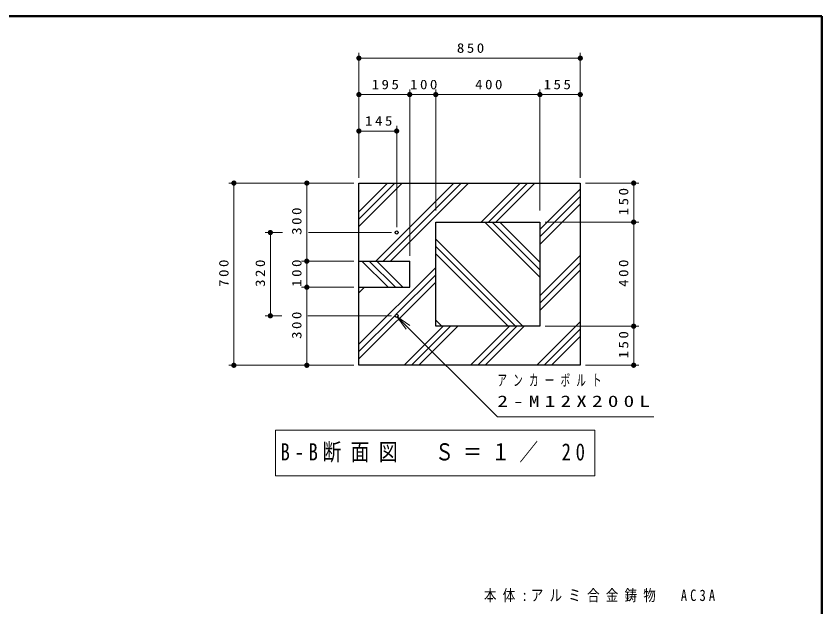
# Model space of a CAD drawing. Units: millimetres on the paper, scale 1:20. Extents: x -365 to 0, y -47 to 257.
# Drawn here: x -154.7 to 0, y 143.5 to 257 of the extents above; entities that cross this region are included whole.
import ezdxf

# ---------------------------------------------------------------- set-up
doc = ezdxf.new("R2010")
doc.units = ezdxf.units.MM
doc.layers.add('LY_1', color=2, linetype='Continuous', lineweight=25)
doc.layers.add('LY_5', color=7, linetype='Continuous', lineweight=13)
doc.styles.add('ＭＳ ゴシック', font='')
doc.styles.get('ＭＳ ゴシック').set_extended_font_data('MS Gothic')

# ---------------------------------------------------------------- blocks, each defined once
blk = doc.blocks.new('filled_dot')
at = {"color": 0, "linetype": 'Continuous', "lineweight": -2, "const_width": 1.25}
blk.add_lwpolyline([(-0.625, 0, 1), (0.625, 0, 1)], format="xyb", close=True, dxfattribs=at)

msp = doc.modelspace()

# ---------------------------------------------------------------- linework, layer by layer
at = {"layer": 'LY_1', "color": 7, "lineweight": 13}
for p, q in [((-88.885, 225.922), (-88.885, 249.922)), ((-46.385, 225.922), (-46.385, 249.922)), ((-88.885, 248.922), (-46.385, 248.922)), ((-88.885, 225.922), (-88.885, 242.922)), ((-79.135, 210.922), (-79.135, 242.922)), ((-74.135, 219.672), (-74.135, 242.922)), ((-54.135, 219.672), (-54.135, 242.922)), ((-88.885, 241.922), (-79.135, 241.922)), ((-79.135, 241.922), (-74.135, 241.922)), ((-74.135, 241.922), (-54.135, 241.922)), ((-54.135, 241.922), (-46.385, 241.922)), ((-81.635, 216.422), (-81.635, 235.922)), ((-88.885, 234.922), (-81.635, 234.922)), ((-89.885, 224.922), (-113.885, 224.922)), ((-112.885, 189.922), (-112.885, 224.922)), ((-89.885, 224.922), (-99.885, 224.922)), ((-98.885, 209.922), (-98.885, 224.922)), ((-88.885, 216.585), (-80.549, 224.922)), ((-88.885, 217.999), (-81.963, 224.922)), ((-88.885, 219.413), (-83.377, 224.922)), ((-85.649, 209.922), (-70.649, 224.922)), ((-84.235, 209.922), (-69.235, 224.922)), ((-82.821, 209.922), (-67.821, 224.922)), ((-65.421, 217.422), (-57.921, 224.922)), ((-64.007, 217.422), (-56.507, 224.922)), ((-62.593, 217.422), (-55.093, 224.922)), ((-45.385, 224.922), (-35.135, 224.922)), ((-36.135, 224.922), (-36.135, 217.422)), ((-54.135, 215.98), (-46.385, 223.73)), ((-54.135, 214.565), (-46.385, 222.315)), ((-54.135, 213.151), (-46.385, 220.901)), ((-54.135, 206.87), (-64.687, 217.422)), ((-54.135, 208.284), (-63.272, 217.422)), ((-54.135, 209.699), (-61.858, 217.422)), ((-53.135, 217.422), (-35.135, 217.422)), ((-36.135, 217.422), (-36.135, 197.422)), ((-103.534, 215.422), (-106.885, 215.422)), ((-105.885, 199.422), (-105.885, 215.422)), ((-82.635, 215.422), (-98.534, 215.422)), ((-57.414, 197.422), (-74.135, 214.142)), ((-58.829, 197.422), (-74.135, 212.728)), ((-60.243, 197.422), (-74.135, 211.314)), ((-54.135, 203.252), (-46.385, 211.002)), ((-89.885, 209.922), (-99.885, 209.922)), ((-98.885, 204.922), (-98.885, 209.922)), ((-83.299, 204.922), (-88.299, 209.922)), ((-81.885, 204.922), (-86.885, 209.922)), ((-80.471, 204.922), (-85.471, 209.922)), ((-54.135, 201.838), (-46.385, 209.588)), ((-88.885, 193.958), (-74.135, 208.708)), ((-81.719, 199.71), (-74.135, 207.293)), ((-54.135, 200.423), (-46.385, 208.173)), ((-88.885, 191.129), (-74.135, 205.879)), ((-89.885, 204.922), (-99.885, 204.922)), ((-98.885, 189.922), (-98.885, 204.922)), ((-88.885, 203.857), (-87.821, 204.922)), ((-103.663, 199.422), (-106.885, 199.422)), ((-82.635, 199.422), (-98.663, 199.422)), ((-88.885, 192.543), (-81.923, 199.505)), ((-79.818, 196.845), (-81.584, 199.321)), ((-81.584, 199.321), (-79.11, 197.551)), ((-81.584, 199.321), (-79.464, 197.198)), ((-72.971, 197.422), (-74.135, 198.586)), ((-54.737, 189.922), (-46.385, 198.274)), ((-80.193, 189.922), (-72.693, 197.422)), ((-78.779, 189.922), (-71.279, 197.422)), ((-77.365, 189.922), (-69.865, 197.422)), ((-67.465, 189.922), (-59.965, 197.422)), ((-66.051, 189.922), (-58.551, 197.422)), ((-64.637, 189.922), (-57.137, 197.422)), ((-53.323, 189.922), (-46.385, 196.86)), ((-53.135, 197.422), (-35.135, 197.422)), ((-36.135, 197.422), (-36.135, 189.922)), ((-51.909, 189.922), (-46.385, 195.445)), ((-89.885, 189.922), (-113.885, 189.922)), ((-89.885, 189.922), (-99.885, 189.922)), ((-45.385, 189.922), (-35.135, 189.922)), ((-104.914, 177.488), (-104.914, 168.688)), ((-43.614, 177.488), (-104.914, 177.488)), ((-43.614, 168.688), (-43.614, 177.488)), ((-104.914, 168.688), (-43.614, 168.688))]:
    msp.add_line(p, q, dxfattribs=at)
at = {"layer": 'LY_1', "color": 3}
for p, q in [((-88.885, 224.922), (-46.385, 224.922)), ((-88.885, 189.922), (-88.885, 224.922)), ((-46.385, 224.922), (-46.385, 189.922)), ((-74.135, 197.422), (-74.135, 217.422)), ((-74.135, 217.422), (-54.135, 217.422)), ((-54.135, 217.422), (-54.135, 197.422)), ((-88.885, 209.922), (-79.135, 209.922)), ((-79.135, 204.922), (-79.135, 209.922)), ((-88.885, 204.922), (-79.135, 204.922)), ((-54.135, 197.422), (-74.135, 197.422)), ((-46.385, 189.922), (-88.885, 189.922))]:
    msp.add_line(p, q, dxfattribs=at)
at = {"layer": 'LY_1', "color": 7, "lineweight": 13}
msp.add_lwpolyline([(-81.584, 199.321), (-62.295, 179.997), (-32.295, 179.997)], dxfattribs=at)
at = {"layer": 'LY_1', "color": 3}
for centre in [(-81.635, 215.422), (-81.635, 199.422)]:
    msp.add_circle(centre, 0.3, dxfattribs=at)
at = {"layer": 'LY_5', "lineweight": 50}
for p, q in [((0, 257), (-365, 257)), ((0, 0), (0, 257))]:
    msp.add_line(p, q, dxfattribs=at)

# ---------------------------------------------------------------- block references
at = {"layer": 'LY_1', "color": 7, "lineweight": 13, "xscale": 0.4, "yscale": 0.4}
for p in [(-88.885, 248.922), (-88.885, 241.922), (-88.885, 234.922)]:
    msp.add_blockref('filled_dot', p, dxfattribs=at)
for p, rotation in [((-46.385, 248.922), 180), ((-79.135, 241.922), 180), ((-74.135, 241.922), 180), ((-54.135, 241.922), 180), ((-46.385, 241.922), 180), ((-81.635, 234.922), 180), ((-112.885, 224.922), 270), ((-98.885, 224.922), 270), ((-36.135, 224.922), 270), ((-36.135, 217.422), 90), ((-105.885, 215.422), 270), ((-98.885, 209.922), 270), ((-98.885, 209.922), 90), ((-98.885, 204.922), 270), ((-98.885, 204.922), 90), ((-105.885, 199.422), 90), ((-36.135, 197.422), 90), ((-112.885, 189.922), 90), ((-98.885, 189.922), 90), ((-36.135, 189.922), 90)]:
    msp.add_blockref('filled_dot', p, dxfattribs=dict(at, rotation=rotation))

# ---------------------------------------------------------------- texts
at = {"layer": 'LY_1', "color": 7, "style": 'ＭＳ ゴシック'}
for s, insert, char_height, attachment_point in [('\\T1.33;\\W1.15;850', (-67.22, 249.922), 1.833, 8), ('\\T1.33;\\W1.15;195', (-83.593, 242.922), 1.833, 8), ('\\T1.33;\\W1.15;100', (-76.207, 242.922), 1.833, 8), ('\\T1.33;\\W1.15;400', (-63.718, 242.922), 1.833, 8), ('\\T1.33;\\W1.15;155', (-50.577, 242.922), 1.833, 8), ('\\T1.33;\\W1.15;145', (-84.843, 235.922), 1.833, 8), ('\\T1.64;\\W0.6;アンカーボルト', (-62.295, 186.997), 2.199, 4), ('\\T1.5;\\W1.35;2-M12X200L', (-62.295, 182.997), 2.199, 4), ('\\T1.5;\\W0.8;B-B断面図\u3000Ｓ＝１／\\~20', (-74.264, 173.088), 3.299, 5), ('\\T1.5;\\W0.8;本体:アルミ合金鋳物\u3000AC3A', (-64.871, 145.616), 2.199, 4)]:
    msp.add_mtext(s, dxfattribs=dict(at, insert=insert, char_height=char_height, attachment_point=attachment_point))
at = {"layer": 'LY_1', "color": 7, "char_height": 1.833, "attachment_point": 8, "rotation": 90, "style": 'ＭＳ ゴシック'}
for s, insert in [('\\T1.33;\\W1.15;150', (-37.135, 221.593)), ('\\T1.33;\\W1.15;300', (-99.885, 217.838)), ('\\T1.33;\\W1.15;700', (-113.885, 207.838)), ('\\T1.33;\\W1.15;320', (-106.885, 207.837)), ('\\T1.33;\\W1.15;100', (-99.885, 207.85)), ('\\T1.33;\\W1.15;400', (-37.135, 207.838)), ('\\T1.33;\\W1.15;300', (-99.885, 197.838)), ('\\T1.33;\\W1.15;150', (-37.135, 194.093))]:
    msp.add_mtext(s, dxfattribs=dict(at, insert=insert))

doc.saveas('drawing.dxf')
